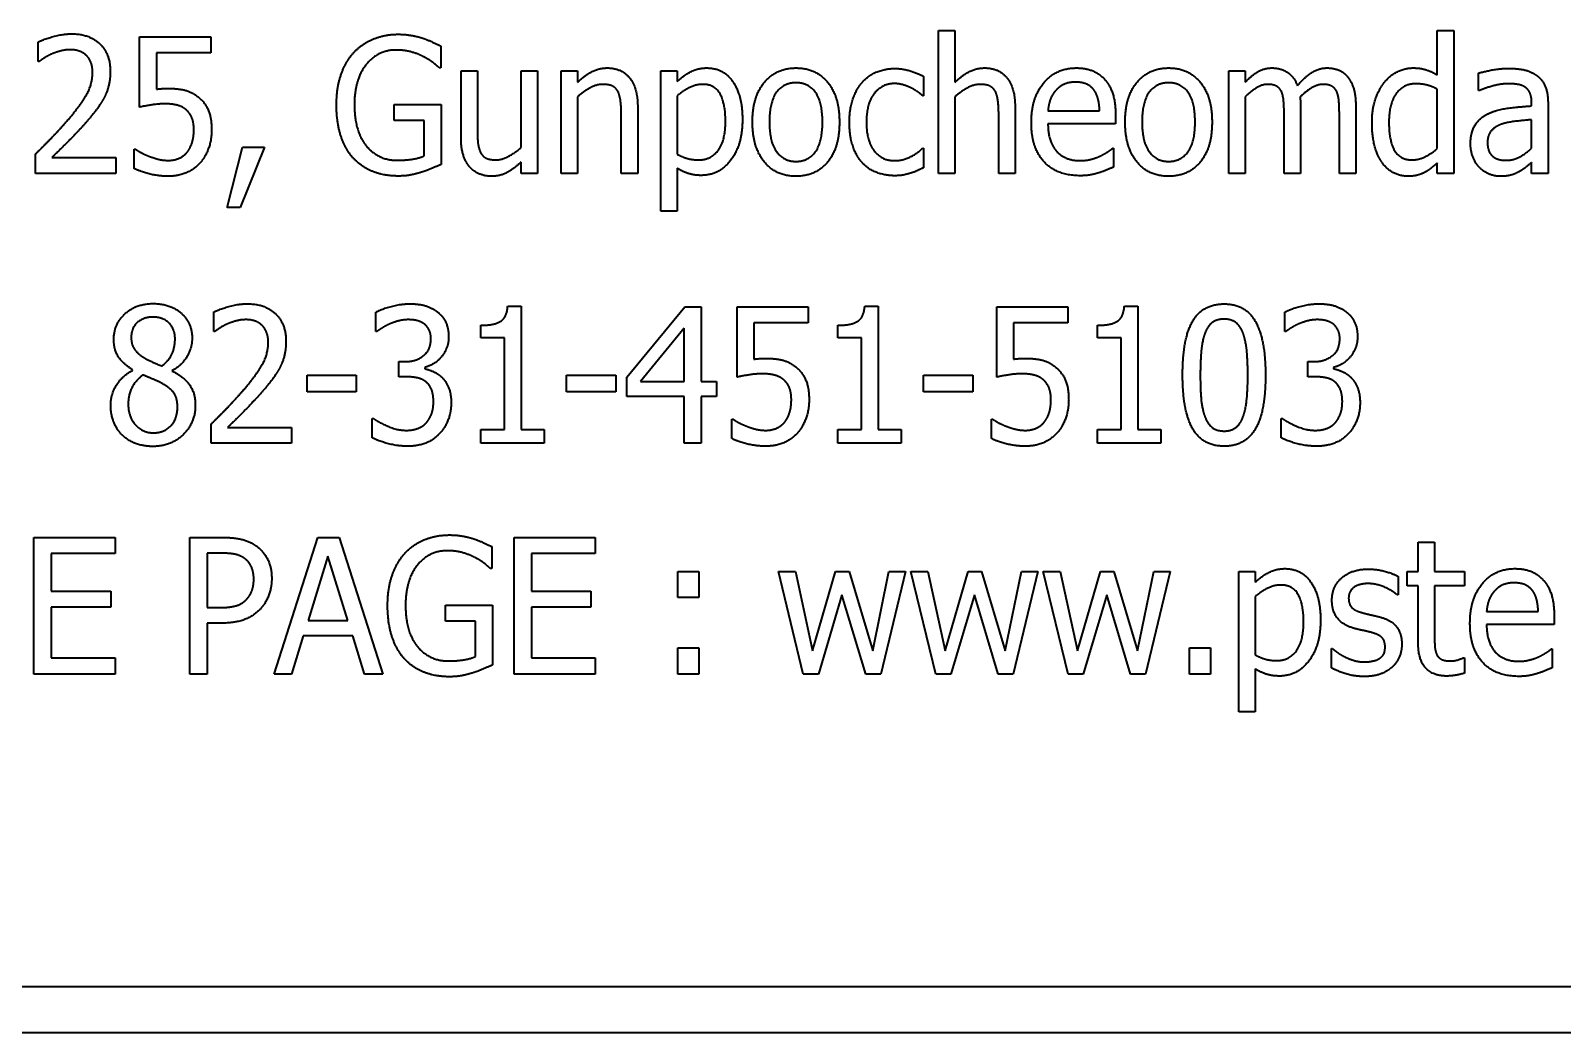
# Model space of a CAD drawing. Header units: millimetres. Extents: x 0 to 5945, y 0 to 4205.
# Drawn here: x 4517.82 to 4551.46, y 1282.99 to 1304.98 of the extents above; entities that cross this region are included whole.
import ezdxf

# ---------------------------------------------------------------- set-up
doc = ezdxf.new("R2010")
doc.units = ezdxf.units.MM
doc.header["$LTSCALE"] = 5
doc.layers.add('가시적인 것(ISO)', color=3, linetype='Continuous', lineweight=40)

msp = doc.modelspace()

# ---------------------------------------------------------------- linework, layer by layer
at = {"layer": '가시적인 것(ISO)'}
for p, q in [((4520.2174, 1303.2986), (4520.2174, 1304.8448)), ((4520.2174, 1304.8448), (4521.7806, 1304.8448)), ((4521.7806, 1304.8448), (4521.7806, 1304.4923)), ((4537.7628, 1304.9785), (4538.1226, 1304.9785)), ((4537.7628, 1301.8448), (4537.7628, 1304.9785)), ((4538.1226, 1304.9785), (4538.1226, 1303.8456)), ((4548.715, 1304.0061), (4548.715, 1304.9785)), ((4548.715, 1304.9785), (4549.0748, 1304.9785)), ((4549.0748, 1304.9785), (4549.0748, 1301.8448)), ((4517.9905, 1304.3003), (4517.9905, 1304.7281)), ((4521.7806, 1304.4923), (4520.5845, 1304.4923)), ((4520.5845, 1304.4923), (4520.5845, 1303.6925)), ((4526.83, 1304.6406), (4526.83, 1304.1593)), ((4518.0124, 1304.3003), (4517.9905, 1304.3003)), ((4526.83, 1304.1593), (4526.7984, 1304.1593)), ((4527.2749, 1302.635), (4527.2749, 1304.0961)), ((4527.2749, 1304.0961), (4527.6347, 1304.0961)), ((4527.6347, 1304.0961), (4527.6347, 1302.8124)), ((4528.595, 1302.4137), (4528.595, 1304.0961)), ((4528.595, 1304.0961), (4528.9548, 1304.0961)), ((4528.9548, 1304.0961), (4528.9548, 1301.8448)), ((4529.4751, 1304.0961), (4529.8349, 1304.0961)), ((4529.4751, 1301.8448), (4529.4751, 1304.0961)), ((4529.8349, 1304.0961), (4529.8349, 1303.8456)), ((4531.6607, 1301.0158), (4531.6607, 1304.0961)), ((4531.6607, 1304.0961), (4532.0205, 1304.0961)), ((4532.0205, 1304.0961), (4532.0205, 1303.8602)), ((4537.4346, 1303.9745), (4537.4346, 1303.5491)), ((4544.1372, 1301.8448), (4544.1372, 1304.0961)), ((4544.1372, 1304.0961), (4544.497, 1304.0961)), ((4544.497, 1304.0961), (4544.497, 1303.8481)), ((4549.6193, 1303.6609), (4549.6193, 1304.0474)), ((4529.8349, 1303.5272), (4529.8349, 1301.8448)), ((4532.0205, 1303.5442), (4532.0205, 1302.2654)), ((4537.4346, 1303.5491), (4537.4127, 1303.5491)), ((4538.1226, 1303.5272), (4538.1226, 1301.8448)), ((4544.497, 1303.5272), (4544.497, 1301.8448)), ((4548.715, 1302.3918), (4548.715, 1303.6925)), ((4549.6412, 1303.6609), (4549.6193, 1303.6609)), ((4525.809, 1303.0045), (4525.809, 1303.3546)), ((4525.809, 1303.3546), (4526.8422, 1303.3546)), ((4526.8422, 1303.3546), (4526.8422, 1302.0442)), ((4530.7952, 1301.8448), (4530.7952, 1303.1285)), ((4531.155, 1303.3059), (4531.155, 1301.8448)), ((4539.0829, 1301.8448), (4539.0829, 1303.1285)), ((4539.4427, 1303.3059), (4539.4427, 1301.8448)), ((4540.1647, 1303.2209), (4541.2976, 1303.2209)), ((4541.6477, 1303.1382), (4541.6477, 1302.9315)), ((4545.3503, 1301.8448), (4545.3503, 1303.1479)), ((4545.7101, 1303.3278), (4545.7101, 1301.8448)), ((4546.5634, 1301.8448), (4546.5634, 1303.1479)), ((4546.9232, 1303.3278), (4546.9232, 1301.8448)), ((4550.7863, 1303.3254), (4550.7863, 1303.3983)), ((4551.1461, 1303.3837), (4551.1461, 1301.8448)), ((4526.4678, 1303.0045), (4525.809, 1303.0045)), ((4526.4678, 1302.229), (4526.4678, 1303.0045)), ((4541.6477, 1302.9315), (4540.1647, 1302.9315)), ((4550.7863, 1302.3991), (4550.7863, 1303.0239)), ((4517.9321, 1301.8448), (4517.9321, 1302.2703)), ((4518.2895, 1302.1925), (4519.6923, 1302.1925)), ((4519.6923, 1302.1925), (4519.6923, 1301.8448)), ((4520.1007, 1301.9518), (4520.1007, 1302.3773)), ((4520.1007, 1302.3773), (4520.1274, 1302.3773)), ((4522.1428, 1301.0985), (4522.4783, 1302.4186)), ((4522.9573, 1302.4186), (4522.4224, 1301.0985)), ((4522.4783, 1302.4186), (4522.9573, 1302.4186)), ((4528.595, 1301.8448), (4528.595, 1302.0928)), ((4537.4127, 1302.3967), (4537.4346, 1302.3967)), ((4537.4346, 1302.3967), (4537.4346, 1301.9713)), ((4541.5845, 1302.3967), (4541.6064, 1302.3967)), ((4541.6064, 1302.3967), (4541.6064, 1301.9834)), ((4519.6923, 1301.8448), (4517.9321, 1301.8448)), ((4528.9548, 1301.8448), (4528.595, 1301.8448)), ((4529.8349, 1301.8448), (4529.4751, 1301.8448)), ((4531.155, 1301.8448), (4530.7952, 1301.8448)), ((4532.0205, 1301.9591), (4532.0205, 1301.0158)), ((4538.1226, 1301.8448), (4537.7628, 1301.8448)), ((4539.4427, 1301.8448), (4539.0829, 1301.8448)), ((4544.497, 1301.8448), (4544.1372, 1301.8448)), ((4545.7101, 1301.8448), (4545.3503, 1301.8448)), ((4546.9232, 1301.8448), (4546.5634, 1301.8448)), ((4548.715, 1301.8448), (4548.715, 1302.0734)), ((4549.0748, 1301.8448), (4548.715, 1301.8448)), ((4550.7863, 1301.8448), (4550.7863, 1302.0831)), ((4551.1461, 1301.8448), (4550.7863, 1301.8448)), ((4522.4224, 1301.0985), (4522.1428, 1301.0985)), ((4532.0205, 1301.0158), (4531.6607, 1301.0158)), ((4521.8487, 1298.3736), (4521.8487, 1298.8015)), ((4525.4054, 1298.3712), (4525.4054, 1298.7966)), ((4528.3009, 1298.9279), (4528.5975, 1298.9279)), ((4528.5975, 1298.9279), (4528.5975, 1296.2245)), ((4530.9192, 1297.372), (4532.1931, 1298.9182)), ((4532.1931, 1298.9182), (4532.5456, 1298.9182)), ((4532.5456, 1298.9182), (4532.5456, 1297.2723)), ((4533.3381, 1297.372), (4533.3381, 1298.9182)), ((4533.3381, 1298.9182), (4534.9013, 1298.9182)), ((4534.9013, 1298.9182), (4534.9013, 1298.5657)), ((4536.1412, 1298.9279), (4536.4378, 1298.9279)), ((4536.4378, 1298.9279), (4536.4378, 1296.2245)), ((4539.0391, 1297.372), (4539.0391, 1298.9182)), ((4539.0391, 1298.9182), (4540.6023, 1298.9182)), ((4540.6023, 1298.9182), (4540.6023, 1298.5657)), ((4541.8422, 1298.9279), (4542.1388, 1298.9279)), ((4542.1388, 1298.9279), (4542.1388, 1296.2245)), ((4545.3649, 1298.3712), (4545.3649, 1298.7966)), ((4527.7125, 1298.235), (4527.7125, 1298.5097)), ((4532.1785, 1298.4441), (4531.2182, 1297.2723)), ((4532.1785, 1297.2723), (4532.1785, 1298.4441)), ((4534.9013, 1298.5657), (4533.7052, 1298.5657)), ((4533.7052, 1298.5657), (4533.7052, 1297.7658)), ((4535.5529, 1298.235), (4535.5529, 1298.5097)), ((4540.6023, 1298.5657), (4539.4062, 1298.5657)), ((4539.4062, 1298.5657), (4539.4062, 1297.7658)), ((4541.2539, 1298.235), (4541.2539, 1298.5097)), ((4521.8706, 1298.3736), (4521.8487, 1298.3736)), ((4525.4273, 1298.3712), (4525.4054, 1298.3712)), ((4528.2304, 1298.235), (4527.7125, 1298.235)), ((4528.2304, 1296.2245), (4528.2304, 1298.235)), ((4536.0707, 1298.235), (4535.5529, 1298.235)), ((4536.0707, 1296.2245), (4536.0707, 1298.235)), ((4541.7717, 1298.235), (4541.2539, 1298.235)), ((4541.7717, 1296.2245), (4541.7717, 1298.235)), ((4545.3868, 1298.3712), (4545.3649, 1298.3712)), ((4520.0642, 1297.5203), (4520.0642, 1297.5324)), ((4520.9346, 1297.5154), (4520.9346, 1297.5033)), ((4523.8932, 1297.0486), (4523.8932, 1297.4133)), ((4523.8932, 1297.4133), (4524.9727, 1297.4133)), ((4524.9727, 1297.4133), (4524.9727, 1297.0486)), ((4525.9086, 1297.3793), (4525.9086, 1297.7123)), ((4525.9086, 1297.7123), (4526.0351, 1297.7123)), ((4526.0715, 1297.3793), (4525.9086, 1297.3793)), ((4526.4775, 1297.5859), (4526.4775, 1297.5567)), ((4529.5942, 1297.0486), (4529.5942, 1297.4133)), ((4529.5942, 1297.4133), (4530.6736, 1297.4133)), ((4530.6736, 1297.4133), (4530.6736, 1297.0486)), ((4537.4346, 1297.0486), (4537.4346, 1297.4133)), ((4537.4346, 1297.4133), (4538.514, 1297.4133)), ((4538.514, 1297.4133), (4538.514, 1297.0486)), ((4545.8681, 1297.3793), (4545.8681, 1297.7123)), ((4545.8681, 1297.7123), (4545.9945, 1297.7123)), ((4546.031, 1297.3793), (4545.8681, 1297.3793)), ((4546.437, 1297.5859), (4546.437, 1297.5567)), ((4524.9727, 1297.0486), (4523.8932, 1297.0486)), ((4530.6736, 1297.0486), (4529.5942, 1297.0486)), ((4530.9192, 1296.949), (4530.9192, 1297.372)), ((4531.2182, 1297.2723), (4532.1785, 1297.2723)), ((4532.5456, 1297.2723), (4532.8835, 1297.2723)), ((4532.8835, 1297.2723), (4532.8835, 1296.949)), ((4538.514, 1297.0486), (4537.4346, 1297.0486)), ((4532.1785, 1296.949), (4530.9192, 1296.949)), ((4532.1785, 1295.9182), (4532.1785, 1296.949)), ((4532.8835, 1296.949), (4532.5456, 1296.949)), ((4532.5456, 1296.949), (4532.5456, 1295.9182)), ((4525.3276, 1296.4652), (4525.3543, 1296.4652)), ((4525.3276, 1296.0397), (4525.3276, 1296.4652)), ((4533.2214, 1296.0251), (4533.2214, 1296.4506)), ((4533.2214, 1296.4506), (4533.2482, 1296.4506)), ((4538.9224, 1296.0251), (4538.9224, 1296.4506)), ((4538.9224, 1296.4506), (4538.9492, 1296.4506)), ((4545.2871, 1296.4652), (4545.3138, 1296.4652)), ((4545.2871, 1296.0397), (4545.2871, 1296.4652)), ((4521.7903, 1295.9182), (4521.7903, 1296.3436)), ((4522.1477, 1296.2658), (4523.5505, 1296.2658)), ((4523.5505, 1296.2658), (4523.5505, 1295.9182)), ((4527.7125, 1295.9182), (4527.7125, 1296.2245)), ((4527.7125, 1296.2245), (4528.2304, 1296.2245)), ((4528.5975, 1296.2245), (4529.1031, 1296.2245)), ((4529.1031, 1296.2245), (4529.1031, 1295.9182)), ((4535.5529, 1295.9182), (4535.5529, 1296.2245)), ((4535.5529, 1296.2245), (4536.0707, 1296.2245)), ((4536.4378, 1296.2245), (4536.9435, 1296.2245)), ((4536.9435, 1296.2245), (4536.9435, 1295.9182)), ((4541.2539, 1295.9182), (4541.2539, 1296.2245)), ((4541.2539, 1296.2245), (4541.7717, 1296.2245)), ((4542.1388, 1296.2245), (4542.6445, 1296.2245)), ((4542.6445, 1296.2245), (4542.6445, 1295.9182)), ((4523.5505, 1295.9182), (4521.7903, 1295.9182)), ((4529.1031, 1295.9182), (4527.7125, 1295.9182)), ((4532.5456, 1295.9182), (4532.1785, 1295.9182)), ((4536.9435, 1295.9182), (4535.5529, 1295.9182)), ((4542.6445, 1295.9182), (4541.2539, 1295.9182)), ((4517.8957, 1290.8525), (4517.8957, 1293.8525)), ((4517.8957, 1293.8525), (4519.6777, 1293.8525)), ((4519.6777, 1293.8525), (4519.6777, 1293.4976)), ((4521.3187, 1290.8525), (4521.3187, 1293.8525)), ((4521.3187, 1293.8525), (4522.0334, 1293.8525)), ((4523.1688, 1290.8525), (4524.1291, 1293.8525)), ((4524.1291, 1293.8525), (4524.5983, 1293.8525)), ((4524.5983, 1293.8525), (4525.5586, 1290.8525)), ((4528.4419, 1290.8525), (4528.4419, 1293.8525)), ((4528.4419, 1293.8525), (4530.2239, 1293.8525)), ((4530.2239, 1293.8525), (4530.2239, 1293.4976)), ((4548.2944, 1293.1038), (4548.2944, 1293.7504)), ((4548.2944, 1293.7504), (4548.6542, 1293.7504)), ((4548.6542, 1293.7504), (4548.6542, 1293.1038)), ((4519.6777, 1293.4976), (4518.2749, 1293.4976)), ((4518.2749, 1293.4976), (4518.2749, 1292.6759)), ((4522.0116, 1293.5073), (4521.6979, 1293.5073)), ((4521.6979, 1293.5073), (4521.6979, 1292.3112)), ((4524.3527, 1293.4441), (4523.9151, 1292.0316)), ((4524.7928, 1292.0316), (4524.3527, 1293.4441)), ((4527.9532, 1293.6483), (4527.9532, 1293.167)), ((4530.2239, 1293.4976), (4528.8211, 1293.4976)), ((4528.8211, 1293.4976), (4528.8211, 1292.6759)), ((4527.9532, 1293.167), (4527.9216, 1293.167)), ((4532.0399, 1292.53), (4532.0399, 1293.1038)), ((4532.0399, 1293.1038), (4532.497, 1293.1038)), ((4532.497, 1293.1038), (4532.497, 1292.53)), ((4534.7919, 1290.8525), (4534.2449, 1293.1038)), ((4534.2449, 1293.1038), (4534.6193, 1293.1038)), ((4534.6193, 1293.1038), (4534.9962, 1291.3606)), ((4534.9962, 1291.3606), (4535.5018, 1293.1038)), ((4535.5018, 1293.1038), (4535.7984, 1293.1038)), ((4535.7984, 1293.1038), (4536.3187, 1291.3606)), ((4536.3187, 1291.3606), (4536.6736, 1293.1038)), ((4537.0359, 1293.1038), (4536.4937, 1290.8525)), ((4536.6736, 1293.1038), (4537.0359, 1293.1038)), ((4537.6996, 1290.8525), (4537.1526, 1293.1038)), ((4537.1526, 1293.1038), (4537.527, 1293.1038)), ((4537.527, 1293.1038), (4537.9038, 1291.3606)), ((4537.9038, 1291.3606), (4538.4094, 1293.1038)), ((4538.4094, 1293.1038), (4538.706, 1293.1038)), ((4538.706, 1293.1038), (4539.2263, 1291.3606)), ((4539.2263, 1291.3606), (4539.5812, 1293.1038)), ((4539.9435, 1293.1038), (4539.4013, 1290.8525)), ((4539.5812, 1293.1038), (4539.9435, 1293.1038)), ((4540.6072, 1290.8525), (4540.0602, 1293.1038)), ((4540.0602, 1293.1038), (4540.4346, 1293.1038)), ((4540.4346, 1293.1038), (4540.8114, 1291.3606)), ((4540.8114, 1291.3606), (4541.3171, 1293.1038)), ((4541.3171, 1293.1038), (4541.6137, 1293.1038)), ((4541.6137, 1293.1038), (4542.1339, 1291.3606)), ((4542.1339, 1291.3606), (4542.4889, 1293.1038)), ((4542.8511, 1293.1038), (4542.309, 1290.8525)), ((4542.4889, 1293.1038), (4542.8511, 1293.1038)), ((4544.356, 1293.1038), (4544.7158, 1293.1038)), ((4544.356, 1290.0235), (4544.356, 1293.1038)), ((4544.7158, 1293.1038), (4544.7158, 1292.8679)), ((4548.0513, 1292.7901), (4548.0513, 1293.1038)), ((4548.0513, 1293.1038), (4548.2944, 1293.1038)), ((4548.6542, 1293.1038), (4549.3154, 1293.1038)), ((4549.3154, 1293.1038), (4549.3154, 1292.7901)), ((4518.2749, 1292.6759), (4519.5829, 1292.6759)), ((4519.5829, 1292.6759), (4519.5829, 1292.3209)), ((4528.8211, 1292.6759), (4530.1291, 1292.6759)), ((4530.1291, 1292.6759), (4530.1291, 1292.3209)), ((4547.8568, 1292.9944), (4547.8568, 1292.5884)), ((4548.2944, 1292.7901), (4548.0513, 1292.7901)), ((4548.2944, 1291.543), (4548.2944, 1292.7901)), ((4548.6542, 1292.7901), (4548.6542, 1291.718)), ((4549.3154, 1292.7901), (4548.6542, 1292.7901)), ((4526.9321, 1292.0122), (4526.9321, 1292.3623)), ((4526.9321, 1292.3623), (4527.9654, 1292.3623)), ((4527.9654, 1292.3623), (4527.9654, 1291.0519)), ((4532.497, 1292.53), (4532.0399, 1292.53)), ((4535.6404, 1292.5884), (4535.1226, 1290.8525)), ((4536.1631, 1290.8525), (4535.6404, 1292.5884)), ((4538.548, 1292.5884), (4538.0302, 1290.8525)), ((4539.0707, 1290.8525), (4538.548, 1292.5884)), ((4541.4556, 1292.5884), (4540.9378, 1290.8525)), ((4541.9783, 1290.8525), (4541.4556, 1292.5884)), ((4544.7158, 1292.5519), (4544.7158, 1291.2731)), ((4547.8568, 1292.5884), (4547.8373, 1292.5884)), ((4518.2749, 1292.3209), (4518.2749, 1291.2075)), ((4519.5829, 1292.3209), (4518.2749, 1292.3209)), ((4521.6979, 1292.3112), (4521.9556, 1292.3112)), ((4523.9151, 1292.0316), (4524.7928, 1292.0316)), ((4527.591, 1292.0122), (4526.9321, 1292.0122)), ((4527.591, 1291.2367), (4527.591, 1292.0122)), ((4528.8211, 1292.3209), (4528.8211, 1291.2075)), ((4530.1291, 1292.3209), (4528.8211, 1292.3209)), ((4549.7968, 1292.2285), (4550.9297, 1292.2285)), ((4551.2798, 1292.1459), (4551.2798, 1291.9392)), ((4522.0188, 1291.9709), (4521.6979, 1291.9709)), ((4521.6979, 1291.9709), (4521.6979, 1290.8525)), ((4523.8106, 1291.6913), (4523.5529, 1290.8525)), ((4524.8997, 1291.6913), (4523.8106, 1291.6913)), ((4525.1574, 1290.8525), (4524.8997, 1291.6913)), ((4551.2798, 1291.9392), (4549.7968, 1291.9392)), ((4532.0399, 1290.8525), (4532.0399, 1291.4263)), ((4532.0399, 1291.4263), (4532.497, 1291.4263)), ((4532.497, 1291.4263), (4532.497, 1290.8525)), ((4543.2741, 1290.8525), (4543.2741, 1291.4263)), ((4543.2741, 1291.4263), (4543.7312, 1291.4263)), ((4543.7312, 1291.4263), (4543.7312, 1290.8525)), ((4546.3908, 1290.9887), (4546.3908, 1291.4141)), ((4546.3908, 1291.4141), (4546.4103, 1291.4141)), ((4551.2166, 1291.4044), (4551.2385, 1291.4044)), ((4551.2385, 1291.4044), (4551.2385, 1290.9911)), ((4518.2749, 1291.2075), (4519.6777, 1291.2075)), ((4519.6777, 1291.2075), (4519.6777, 1290.8525)), ((4528.8211, 1291.2075), (4530.2239, 1291.2075)), ((4530.2239, 1291.2075), (4530.2239, 1290.8525)), ((4549.2936, 1291.2123), (4549.3154, 1291.2123)), ((4549.3154, 1291.2123), (4549.3154, 1290.872)), ((4519.6777, 1290.8525), (4517.8957, 1290.8525)), ((4521.6979, 1290.8525), (4521.3187, 1290.8525)), ((4523.5529, 1290.8525), (4523.1688, 1290.8525)), ((4525.5586, 1290.8525), (4525.1574, 1290.8525)), ((4530.2239, 1290.8525), (4528.4419, 1290.8525)), ((4532.497, 1290.8525), (4532.0399, 1290.8525)), ((4535.1226, 1290.8525), (4534.7919, 1290.8525)), ((4536.4937, 1290.8525), (4536.1631, 1290.8525)), ((4538.0302, 1290.8525), (4537.6996, 1290.8525)), ((4539.4013, 1290.8525), (4539.0707, 1290.8525)), ((4540.9378, 1290.8525), (4540.6072, 1290.8525)), ((4542.309, 1290.8525), (4541.9783, 1290.8525)), ((4543.7312, 1290.8525), (4543.2741, 1290.8525)), ((4544.7158, 1290.9668), (4544.7158, 1290.0235)), ((4544.7158, 1290.0235), (4544.356, 1290.0235)), ((4643.2543, 1283.9862), (4505.0865, 1283.9862)), ((4504.1704, 1282.9862), (4644.1704, 1282.9862))]:
    msp.add_line(p, q, dxfattribs=at)
for points in [[(4517.9905, 1304.7281), (4518.1096, 1304.7889), (4518.5326, 1304.908), (4518.7223, 1304.908)], [(4518.7223, 1304.908), (4519.121, 1304.908), (4519.5731, 1304.4632), (4519.5731, 1304.0839)], [(4524.9119, 1304.4875), (4525.0869, 1304.6844), (4525.595, 1304.8983), (4525.8989, 1304.8983)], [(4525.8989, 1304.8983), (4526.0424, 1304.8983), (4526.3049, 1304.8546), (4526.4265, 1304.8157)], [(4526.4265, 1304.8157), (4526.5213, 1304.7865), (4526.7571, 1304.6795), (4526.83, 1304.6406)], [(4518.2871, 1304.4656), (4518.2069, 1304.4315), (4518.0586, 1304.3343), (4518.0124, 1304.3003)], [(4518.6955, 1304.5604), (4518.5934, 1304.5604), (4518.3843, 1304.5069), (4518.2871, 1304.4656)], [(4519.0432, 1304.4388), (4518.9775, 1304.4996), (4518.8, 1304.5604), (4518.6955, 1304.5604)], [(4524.5399, 1303.3473), (4524.5399, 1303.7095), (4524.732, 1304.2832), (4524.9119, 1304.4875)], [(4525.8527, 1304.5531), (4525.4419, 1304.5531), (4524.9338, 1303.9016), (4524.9338, 1303.3594)], [(4526.4386, 1304.4121), (4526.3219, 1304.4729), (4526.0253, 1304.5531), (4525.8527, 1304.5531)], [(4519.1842, 1304.062), (4519.1842, 1304.1884), (4519.1088, 1304.3781), (4519.0432, 1304.4388)], [(4526.7984, 1304.1593), (4526.7279, 1304.2249), (4526.5748, 1304.344), (4526.4386, 1304.4121)], [(4529.8349, 1303.8456), (4529.9953, 1303.9988), (4530.309, 1304.1593), (4530.484, 1304.1593)], [(4530.484, 1304.1593), (4530.8, 1304.1593), (4531.155, 1303.7217), (4531.155, 1303.3059)], [(4532.0205, 1303.8602), (4532.1542, 1303.9891), (4532.4824, 1304.1593), (4532.6744, 1304.1593)], [(4532.6744, 1304.1593), (4533.044, 1304.1593), (4533.4548, 1303.5466), (4533.4548, 1303.0312)], [(4533.6761, 1302.9704), (4533.6761, 1303.5345), (4534.2012, 1304.1593), (4534.6315, 1304.1593)], [(4534.6315, 1304.1593), (4535.0642, 1304.1593), (4535.5845, 1303.5369), (4535.5845, 1302.9704)], [(4536.0829, 1303.8408), (4536.2093, 1303.9891), (4536.5861, 1304.1471), (4536.8025, 1304.1471)], [(4536.8025, 1304.1471), (4536.98, 1304.1471), (4537.3057, 1304.0426), (4537.4346, 1303.9745)], [(4538.1226, 1303.8456), (4538.283, 1303.9988), (4538.5966, 1304.1593), (4538.7717, 1304.1593)], [(4538.7717, 1304.1593), (4539.0877, 1304.1593), (4539.4427, 1303.7217), (4539.4427, 1303.3059)], [(4539.8, 1302.9583), (4539.8, 1303.5077), (4540.3471, 1304.1593), (4540.7895, 1304.1593)], [(4540.7895, 1304.1593), (4540.9889, 1304.1593), (4541.2952, 1304.0377), (4541.4094, 1303.9089)], [(4541.8592, 1302.9704), (4541.8592, 1303.5345), (4542.3843, 1304.1593), (4542.8146, 1304.1593)], [(4542.8146, 1304.1593), (4543.2474, 1304.1593), (4543.7676, 1303.5369), (4543.7676, 1302.9704)], [(4544.497, 1303.8481), (4544.638, 1303.9964), (4544.9151, 1304.1593), (4545.0829, 1304.1593)], [(4545.0829, 1304.1593), (4545.2725, 1304.1593), (4545.5642, 1303.9769), (4545.642, 1303.7703)], [(4545.642, 1303.7703), (4545.8049, 1303.9623), (4546.1137, 1304.1593), (4546.296, 1304.1593)], [(4546.296, 1304.1593), (4546.4346, 1304.1593), (4546.6582, 1304.0693), (4546.7433, 1303.9672)], [(4547.5553, 1303.8456), (4547.672, 1303.9915), (4548.0026, 1304.1593), (4548.185, 1304.1593)], [(4548.185, 1304.1593), (4548.3454, 1304.1593), (4548.5837, 1304.0839), (4548.715, 1304.0061)], [(4549.6193, 1304.0474), (4549.719, 1304.0766), (4550.091, 1304.1495), (4550.2709, 1304.1495)], [(4550.2709, 1304.1495), (4550.4921, 1304.1495), (4550.7936, 1304.0766), (4550.9151, 1303.9818)], [(4518.6201, 1302.9923), (4518.9459, 1303.3691), (4519.1842, 1303.8213), (4519.1842, 1304.062)], [(4519.5731, 1304.0839), (4519.5731, 1303.9064), (4519.4953, 1303.6098), (4519.4248, 1303.4834)], [(4530.3892, 1303.7995), (4530.2555, 1303.7995), (4529.971, 1303.6487), (4529.8349, 1303.5272)], [(4530.7271, 1303.6317), (4530.6834, 1303.7168), (4530.5253, 1303.7995), (4530.3892, 1303.7995)], [(4532.5869, 1303.7995), (4532.4338, 1303.7995), (4532.1493, 1303.656), (4532.0205, 1303.5442)], [(4533.0829, 1302.9875), (4533.0829, 1303.374), (4532.8495, 1303.7995), (4532.5869, 1303.7995)], [(4534.6315, 1303.8335), (4534.3519, 1303.8335), (4534.048, 1303.408), (4534.048, 1302.9704)], [(4535.2125, 1302.9704), (4535.2125, 1303.408), (4534.9111, 1303.8335), (4534.6315, 1303.8335)], [(4535.8057, 1302.9656), (4535.8057, 1303.2622), (4535.9565, 1303.6949), (4536.0829, 1303.8408)], [(4536.7976, 1303.8165), (4536.518, 1303.8165), (4536.1777, 1303.3716), (4536.1777, 1302.9656)], [(4537.1671, 1303.7168), (4537.0942, 1303.7557), (4536.89, 1303.8165), (4536.7976, 1303.8165)], [(4538.6769, 1303.7995), (4538.5432, 1303.7995), (4538.2587, 1303.6487), (4538.1226, 1303.5272)], [(4539.0148, 1303.6317), (4538.971, 1303.7168), (4538.813, 1303.7995), (4538.6769, 1303.7995)], [(4540.7676, 1303.8481), (4540.6242, 1303.8481), (4540.4224, 1303.7581), (4540.3422, 1303.6706)], [(4541.1761, 1303.673), (4541.1129, 1303.7581), (4540.9135, 1303.8481), (4540.7676, 1303.8481)], [(4541.4094, 1303.9089), (4541.5261, 1303.78), (4541.6477, 1303.408), (4541.6477, 1303.1382)], [(4542.8146, 1303.8335), (4542.5351, 1303.8335), (4542.2312, 1303.408), (4542.2312, 1302.9704)], [(4543.3957, 1302.9704), (4543.3957, 1303.408), (4543.0942, 1303.8335), (4542.8146, 1303.8335)], [(4544.9905, 1303.7995), (4544.8738, 1303.7995), (4544.6185, 1303.6463), (4544.497, 1303.5272)], [(4545.2919, 1303.6414), (4545.253, 1303.7217), (4545.112, 1303.7995), (4544.9905, 1303.7995)], [(4546.2036, 1303.7995), (4546.0918, 1303.7995), (4545.8389, 1303.656), (4545.7028, 1303.5199)], [(4546.5051, 1303.6414), (4546.4662, 1303.7217), (4546.3252, 1303.7995), (4546.2036, 1303.7995)], [(4546.7433, 1303.9672), (4546.8284, 1303.8651), (4546.9232, 1303.5588), (4546.9232, 1303.3278)], [(4547.2806, 1302.9534), (4547.2806, 1303.25), (4547.4265, 1303.6828), (4547.5553, 1303.8456)], [(4548.2433, 1303.8116), (4547.9662, 1303.8116), (4547.6526, 1303.374), (4547.6526, 1302.9607)], [(4548.715, 1303.6925), (4548.5812, 1303.7606), (4548.3673, 1303.8116), (4548.2433, 1303.8116)], [(4550.2684, 1303.814), (4550.1445, 1303.814), (4549.809, 1303.7362), (4549.6412, 1303.6609)], [(4550.6404, 1303.7387), (4550.5723, 1303.7849), (4550.373, 1303.814), (4550.2684, 1303.814)], [(4550.9151, 1303.9818), (4551.0318, 1303.8894), (4551.1461, 1303.5952), (4551.1461, 1303.3837)], [(4519.4248, 1303.4834), (4519.3543, 1303.3521), (4519.155, 1303.0944), (4519.0456, 1302.9704)], [(4520.5845, 1303.6925), (4520.6526, 1303.7022), (4520.7887, 1303.7095), (4520.8422, 1303.7095)], [(4520.8422, 1303.7095), (4521.061, 1303.7095), (4521.3649, 1303.6341), (4521.5035, 1303.5223)], [(4521.5035, 1303.5223), (4521.6469, 1303.4105), (4521.7976, 1303.0701), (4521.7976, 1302.7978)], [(4530.7952, 1303.1285), (4530.7952, 1303.2841), (4530.766, 1303.5515), (4530.7271, 1303.6317)], [(4537.4127, 1303.5491), (4537.3762, 1303.5831), (4537.2547, 1303.6706), (4537.1671, 1303.7168)], [(4539.0829, 1303.1285), (4539.0829, 1303.2841), (4539.0537, 1303.5515), (4539.0148, 1303.6317)], [(4540.3422, 1303.6706), (4540.2595, 1303.5807), (4540.1769, 1303.3643), (4540.1647, 1303.2209)], [(4541.2976, 1303.2209), (4541.2928, 1303.374), (4541.232, 1303.5977), (4541.1761, 1303.673)], [(4545.3503, 1303.1479), (4545.3503, 1303.3035), (4545.3284, 1303.5685), (4545.2919, 1303.6414)], [(4545.7028, 1303.5199), (4545.7052, 1303.4858), (4545.7101, 1303.391), (4545.7101, 1303.3278)], [(4546.5634, 1303.1479), (4546.5634, 1303.3035), (4546.5415, 1303.5685), (4546.5051, 1303.6414)], [(4550.7863, 1303.3983), (4550.7863, 1303.5296), (4550.7109, 1303.6925), (4550.6404, 1303.7387)], [(4520.779, 1303.3716), (4520.6258, 1303.3716), (4520.3122, 1303.3205), (4520.2174, 1303.2986)], [(4521.2482, 1303.233), (4521.1655, 1303.3084), (4520.9273, 1303.3716), (4520.779, 1303.3716)], [(4521.4086, 1302.8003), (4521.4086, 1302.9607), (4521.326, 1303.1649), (4521.2482, 1303.233)], [(4524.9119, 1302.1779), (4524.732, 1302.3773), (4524.5399, 1302.9656), (4524.5399, 1303.3473)], [(4524.9338, 1303.3594), (4524.9338, 1303.058), (4525.0675, 1302.6058), (4525.1939, 1302.4502)], [(4549.4443, 1302.4964), (4549.4443, 1302.7298), (4549.6315, 1303.0604), (4549.8333, 1303.1552)], [(4549.8333, 1303.1552), (4550.0132, 1303.2427), (4550.5043, 1303.3084), (4550.7863, 1303.3254)], [(4517.9321, 1302.2703), (4518.1218, 1302.4575), (4518.4597, 1302.8051), (4518.6201, 1302.9923)], [(4519.0456, 1302.9704), (4518.8657, 1302.7638), (4518.4232, 1302.3213), (4518.2895, 1302.1925)], [(4521.2628, 1302.3116), (4521.3333, 1302.4016), (4521.4086, 1302.6398), (4521.4086, 1302.8003)], [(4521.7976, 1302.7978), (4521.7976, 1302.5815), (4521.6663, 1302.2119), (4521.5472, 1302.0758)], [(4527.6347, 1302.8124), (4527.6347, 1302.6325), (4527.659, 1302.3967), (4527.7028, 1302.3092)], [(4532.4921, 1302.1414), (4532.7717, 1302.1414), (4533.0829, 1302.5742), (4533.0829, 1302.9875)], [(4533.4548, 1303.0312), (4533.4548, 1302.4672), (4532.9443, 1301.8011), (4532.5529, 1301.8011)], [(4534.6315, 1301.7816), (4534.1866, 1301.7816), (4533.6761, 1302.421), (4533.6761, 1302.9704)], [(4534.048, 1302.9704), (4534.048, 1302.545), (4534.3519, 1302.1074), (4534.6315, 1302.1074)], [(4535.5845, 1302.9704), (4535.5845, 1302.4016), (4535.0642, 1301.7816), (4534.6315, 1301.7816)], [(4534.6315, 1302.1074), (4534.9086, 1302.1074), (4535.2125, 1302.5377), (4535.2125, 1302.9704)], [(4536.0829, 1302.0831), (4535.9516, 1302.2265), (4535.8057, 1302.669), (4535.8057, 1302.9656)], [(4536.1777, 1302.9656), (4536.1777, 1302.5693), (4536.5059, 1302.1244), (4536.7976, 1302.1244)], [(4540.8746, 1301.7938), (4540.3641, 1301.7938), (4539.8, 1302.3991), (4539.8, 1302.9583)], [(4540.1647, 1302.9315), (4540.1647, 1302.5401), (4540.5391, 1302.1244), (4540.8722, 1302.1244)], [(4542.8146, 1301.7816), (4542.3697, 1301.7816), (4541.8592, 1302.421), (4541.8592, 1302.9704)], [(4542.2312, 1302.9704), (4542.2312, 1302.545), (4542.5351, 1302.1074), (4542.8146, 1302.1074)], [(4543.7676, 1302.9704), (4543.7676, 1302.4016), (4543.2474, 1301.7816), (4542.8146, 1301.7816)], [(4542.8146, 1302.1074), (4543.0918, 1302.1074), (4543.3957, 1302.5377), (4543.3957, 1302.9704)], [(4547.5018, 1302.0831), (4547.3949, 1302.2314), (4547.2806, 1302.669), (4547.2806, 1302.9534)], [(4547.6526, 1302.9607), (4547.6526, 1302.562), (4547.8932, 1302.1414), (4548.1607, 1302.1414)], [(4550.1469, 1302.9315), (4550.0035, 1302.8854), (4549.8163, 1302.6933), (4549.8163, 1302.5231)], [(4550.7863, 1303.0239), (4550.6574, 1303.0118), (4550.266, 1302.9704), (4550.1469, 1302.9315)], [(4525.1939, 1302.4502), (4525.3179, 1302.2946), (4525.6631, 1302.1317), (4525.8795, 1302.1317)], [(4527.467, 1301.9834), (4527.377, 1302.0879), (4527.2749, 1302.4064), (4527.2749, 1302.635)], [(4549.6339, 1301.981), (4549.5464, 1302.0734), (4549.4443, 1302.3456), (4549.4443, 1302.4964)], [(4549.8163, 1302.5231), (4549.8163, 1302.3286), (4550.0229, 1302.1317), (4550.2223, 1302.1317)], [(4520.1274, 1302.3773), (4520.1712, 1302.3432), (4520.3365, 1302.2557), (4520.4362, 1302.2168)], [(4520.4362, 1302.2168), (4520.548, 1302.1755), (4520.7352, 1302.1293), (4520.8519, 1302.1293)], [(4520.8519, 1302.1293), (4520.9662, 1302.1293), (4521.185, 1302.2168), (4521.2628, 1302.3116)], [(4525.8941, 1301.7865), (4525.5926, 1301.7865), (4525.0918, 1301.981), (4524.9119, 1302.1779)], [(4525.8795, 1302.1317), (4526.0399, 1302.1317), (4526.3584, 1302.1803), (4526.4678, 1302.229)], [(4527.7028, 1302.3092), (4527.7466, 1302.2217), (4527.8997, 1302.1414), (4528.0407, 1302.1414)], [(4528.595, 1302.0928), (4528.4297, 1301.9397), (4528.1307, 1301.7816), (4527.9459, 1301.7816)], [(4528.0407, 1302.1414), (4528.172, 1302.1414), (4528.471, 1302.2995), (4528.595, 1302.4137)], [(4532.0205, 1302.2654), (4532.1615, 1302.1949), (4532.3633, 1302.1414), (4532.4921, 1302.1414)], [(4536.7976, 1302.1244), (4536.9727, 1302.1244), (4537.2911, 1302.2776), (4537.4127, 1302.3967)], [(4540.8722, 1302.1244), (4540.9889, 1302.1244), (4541.2174, 1302.1803), (4541.3098, 1302.2241)], [(4541.3098, 1302.2241), (4541.407, 1302.2727), (4541.5407, 1302.3578), (4541.5845, 1302.3967)], [(4548.1607, 1302.1414), (4548.3017, 1302.1414), (4548.5885, 1302.2776), (4548.715, 1302.3918)], [(4550.2223, 1302.1317), (4550.39, 1302.1317), (4550.6671, 1302.2849), (4550.7863, 1302.3991)], [(4520.8471, 1301.7816), (4520.6428, 1301.7816), (4520.2466, 1301.8764), (4520.1007, 1301.9518)], [(4521.5472, 1302.0758), (4521.4257, 1301.9397), (4521.0683, 1301.7816), (4520.8471, 1301.7816)], [(4526.4216, 1301.874), (4526.2806, 1301.8303), (4526.0545, 1301.7865), (4525.8941, 1301.7865)], [(4526.8422, 1302.0442), (4526.7693, 1302.0102), (4526.5261, 1301.9056), (4526.4216, 1301.874)], [(4527.9459, 1301.7816), (4527.8073, 1301.7816), (4527.5594, 1301.8789), (4527.467, 1301.9834)], [(4532.5529, 1301.8011), (4532.3949, 1301.8011), (4532.1493, 1301.8789), (4532.0205, 1301.9591)], [(4536.8025, 1301.7938), (4536.5837, 1301.7938), (4536.2141, 1301.9372), (4536.0829, 1302.0831)], [(4537.155, 1301.8521), (4537.0626, 1301.823), (4536.9167, 1301.7938), (4536.8025, 1301.7938)], [(4537.4346, 1301.9713), (4537.3811, 1301.9445), (4537.2206, 1301.8691), (4537.155, 1301.8521)], [(4541.2806, 1301.857), (4541.1761, 1301.8254), (4541.0059, 1301.7938), (4540.8746, 1301.7938)], [(4541.6064, 1301.9834), (4541.5432, 1301.9567), (4541.356, 1301.8789), (4541.2806, 1301.857)], [(4548.0756, 1301.7816), (4547.9005, 1301.7816), (4547.6039, 1301.9348), (4547.5018, 1302.0831)], [(4548.4257, 1301.8619), (4548.3503, 1301.823), (4548.185, 1301.7816), (4548.0756, 1301.7816)], [(4548.715, 1302.0734), (4548.6299, 1302.0004), (4548.5083, 1301.9032), (4548.4257, 1301.8619)], [(4550.0934, 1301.7816), (4549.9597, 1301.7816), (4549.7239, 1301.8862), (4549.6339, 1301.981)], [(4550.5261, 1301.891), (4550.4313, 1301.8375), (4550.2539, 1301.7816), (4550.0934, 1301.7816)], [(4550.7863, 1302.0831), (4550.7425, 1302.0491), (4550.5942, 1301.9275), (4550.5261, 1301.891)], [(4519.6509, 1298.1961), (4519.6509, 1298.5341), (4520.1372, 1298.9862), (4520.5116, 1298.9862)], [(4520.5116, 1298.9862), (4520.9005, 1298.9862), (4521.3697, 1298.5584), (4521.3697, 1298.2229)], [(4521.8487, 1298.8015), (4521.9678, 1298.8623), (4522.3908, 1298.9814), (4522.5804, 1298.9814)], [(4522.5804, 1298.9814), (4522.9791, 1298.9814), (4523.4313, 1298.5365), (4523.4313, 1298.1572)], [(4525.4054, 1298.7966), (4525.5294, 1298.8671), (4525.9573, 1298.9814), (4526.1493, 1298.9814)], [(4526.1493, 1298.9814), (4526.3438, 1298.9814), (4526.6307, 1298.8987), (4526.7474, 1298.8112)], [(4526.7474, 1298.8112), (4526.8738, 1298.7164), (4527.0026, 1298.4417), (4527.0026, 1298.2569)], [(4527.7125, 1298.5097), (4528.0067, 1298.5097), (4528.2838, 1298.6848), (4528.3009, 1298.9279)], [(4535.5529, 1298.5097), (4535.8471, 1298.5097), (4536.1242, 1298.6848), (4536.1412, 1298.9279)], [(4541.2539, 1298.5097), (4541.548, 1298.5097), (4541.8252, 1298.6848), (4541.8422, 1298.9279)], [(4543.121, 1297.4157), (4543.121, 1298.2277), (4543.5659, 1298.979), (4544.0326, 1298.979)], [(4544.0326, 1298.979), (4544.5018, 1298.979), (4544.9419, 1298.201), (4544.9419, 1297.4182)], [(4545.3649, 1298.7966), (4545.4889, 1298.8671), (4545.9167, 1298.9814), (4546.1088, 1298.9814)], [(4546.1088, 1298.9814), (4546.3033, 1298.9814), (4546.5902, 1298.8987), (4546.7069, 1298.8112)], [(4546.7069, 1298.8112), (4546.8333, 1298.7164), (4546.9621, 1298.4417), (4546.9621, 1298.2569)], [(4520.5091, 1298.6897), (4520.3, 1298.6897), (4520.0326, 1298.449), (4520.0326, 1298.2423)], [(4520.9953, 1298.218), (4520.9953, 1298.4198), (4520.7376, 1298.6897), (4520.5091, 1298.6897)], [(4522.1453, 1298.5389), (4522.065, 1298.5049), (4521.9167, 1298.4076), (4521.8706, 1298.3736)], [(4522.5537, 1298.6337), (4522.4516, 1298.6337), (4522.2425, 1298.5803), (4522.1453, 1298.5389)], [(4522.9013, 1298.5122), (4522.8357, 1298.573), (4522.6582, 1298.6337), (4522.5537, 1298.6337)], [(4523.0424, 1298.1354), (4523.0424, 1298.2618), (4522.967, 1298.4514), (4522.9013, 1298.5122)], [(4525.7093, 1298.5389), (4525.6169, 1298.4976), (4525.4808, 1298.4101), (4525.4273, 1298.3712)], [(4526.1177, 1298.6337), (4526.0132, 1298.6337), (4525.809, 1298.5803), (4525.7093, 1298.5389)], [(4526.4654, 1298.5414), (4526.3924, 1298.5924), (4526.2174, 1298.6337), (4526.1177, 1298.6337)], [(4526.6137, 1298.2156), (4526.6137, 1298.3298), (4526.5286, 1298.4927), (4526.4654, 1298.5414)], [(4544.0326, 1298.6459), (4543.8722, 1298.6459), (4543.668, 1298.4879), (4543.6096, 1298.3298)], [(4544.4508, 1298.3347), (4544.3924, 1298.4879), (4544.1931, 1298.6459), (4544.0326, 1298.6459)], [(4545.6688, 1298.5389), (4545.5764, 1298.4976), (4545.4402, 1298.4101), (4545.3868, 1298.3712)], [(4546.0772, 1298.6337), (4545.9727, 1298.6337), (4545.7684, 1298.5803), (4545.6688, 1298.5389)], [(4546.4248, 1298.5414), (4546.3519, 1298.5924), (4546.1769, 1298.6337), (4546.0772, 1298.6337)], [(4546.5731, 1298.2156), (4546.5731, 1298.3298), (4546.4881, 1298.4927), (4546.4248, 1298.5414)], [(4520.0642, 1297.5324), (4519.8552, 1297.6613), (4519.6509, 1297.9676), (4519.6509, 1298.1961)], [(4520.0326, 1298.2423), (4520.0326, 1298.094), (4520.1688, 1297.8874), (4520.3049, 1297.8047)], [(4520.7085, 1297.6175), (4520.8762, 1297.7512), (4520.9953, 1298.0357), (4520.9953, 1298.218)], [(4521.3697, 1298.2229), (4521.3697, 1298.0211), (4521.1461, 1297.6273), (4520.9346, 1297.5154)], [(4522.4783, 1297.0657), (4522.8041, 1297.4425), (4523.0424, 1297.8947), (4523.0424, 1298.1354)], [(4523.4313, 1298.1572), (4523.4313, 1297.9798), (4523.3535, 1297.6832), (4523.283, 1297.5567)], [(4526.0351, 1297.7123), (4526.2928, 1297.7123), (4526.6137, 1297.97), (4526.6137, 1298.2156)], [(4527.0026, 1298.2569), (4527.0026, 1298.0089), (4526.6939, 1297.6345), (4526.4775, 1297.5859)], [(4543.6096, 1298.3298), (4543.5513, 1298.1767), (4543.5099, 1297.7099), (4543.5099, 1297.4157)], [(4544.5529, 1297.4182), (4544.5529, 1297.7269), (4544.5067, 1298.1815), (4544.4508, 1298.3347)], [(4545.9945, 1297.7123), (4546.2522, 1297.7123), (4546.5731, 1297.97), (4546.5731, 1298.2156)], [(4546.9621, 1298.2569), (4546.9621, 1298.0089), (4546.6534, 1297.6345), (4546.437, 1297.5859)], [(4520.3049, 1297.8047), (4520.3633, 1297.7707), (4520.6088, 1297.6516), (4520.7085, 1297.6175)], [(4533.7052, 1297.7658), (4533.7733, 1297.7756), (4533.9094, 1297.7828), (4533.9629, 1297.7828)], [(4533.9629, 1297.7828), (4534.1817, 1297.7828), (4534.4856, 1297.7075), (4534.6242, 1297.5956)], [(4539.4062, 1297.7658), (4539.4743, 1297.7756), (4539.6104, 1297.7828), (4539.6639, 1297.7828)], [(4539.6639, 1297.7828), (4539.8827, 1297.7828), (4540.1866, 1297.7075), (4540.3252, 1297.5956)], [(4519.5829, 1296.7472), (4519.5829, 1296.9903), (4519.8308, 1297.3987), (4520.0642, 1297.5203)], [(4520.2952, 1297.4182), (4520.1347, 1297.3088), (4519.967, 1296.983), (4519.967, 1296.7764)], [(4520.7133, 1297.231), (4520.6477, 1297.2699), (4520.4313, 1297.3598), (4520.2952, 1297.4182)], [(4520.9346, 1297.5033), (4521.1825, 1297.3817), (4521.4402, 1297.0316), (4521.4402, 1296.7545)], [(4523.283, 1297.5567), (4523.2125, 1297.4255), (4523.0132, 1297.1678), (4522.9038, 1297.0438)], [(4526.4994, 1297.2723), (4526.4192, 1297.3331), (4526.2004, 1297.3793), (4526.0715, 1297.3793)], [(4526.4775, 1297.5567), (4526.5675, 1297.5373), (4526.7717, 1297.4498), (4526.8592, 1297.3623)], [(4533.8997, 1297.4449), (4533.7466, 1297.4449), (4533.433, 1297.3939), (4533.3381, 1297.372)], [(4534.3689, 1297.3063), (4534.2863, 1297.3817), (4534.048, 1297.4449), (4533.8997, 1297.4449)], [(4534.6242, 1297.5956), (4534.7676, 1297.4838), (4534.9184, 1297.1435), (4534.9184, 1296.8712)], [(4539.6007, 1297.4449), (4539.4475, 1297.4449), (4539.1339, 1297.3939), (4539.0391, 1297.372)], [(4540.0699, 1297.3063), (4539.9872, 1297.3817), (4539.749, 1297.4449), (4539.6007, 1297.4449)], [(4540.3252, 1297.5956), (4540.4686, 1297.4838), (4540.6193, 1297.1435), (4540.6193, 1296.8712)], [(4544.0326, 1295.855), (4543.561, 1295.855), (4543.121, 1296.6256), (4543.121, 1297.4157)], [(4543.5099, 1297.4157), (4543.5099, 1297.0997), (4543.5464, 1296.6767), (4543.6072, 1296.5114)], [(4544.9419, 1297.4182), (4544.9419, 1296.611), (4544.497, 1295.855), (4544.0326, 1295.855)], [(4544.4508, 1296.5041), (4544.5067, 1296.6524), (4544.5529, 1297.1094), (4544.5529, 1297.4182)], [(4546.4589, 1297.2723), (4546.3787, 1297.3331), (4546.1599, 1297.3793), (4546.031, 1297.3793)], [(4546.437, 1297.5567), (4546.527, 1297.5373), (4546.7312, 1297.4498), (4546.8187, 1297.3623)], [(4521.0488, 1296.7156), (4521.0488, 1296.9003), (4520.9103, 1297.1191), (4520.7133, 1297.231)], [(4521.7903, 1296.3436), (4521.98, 1296.5308), (4522.3179, 1296.8785), (4522.4783, 1297.0657)], [(4522.9038, 1297.0438), (4522.7239, 1296.8371), (4522.2814, 1296.3947), (4522.1477, 1296.2658)], [(4526.6696, 1296.8371), (4526.6696, 1297), (4526.5796, 1297.2115), (4526.4994, 1297.2723)], [(4526.8592, 1297.3623), (4526.9467, 1297.2772), (4527.0586, 1297.0049), (4527.0586, 1296.808)], [(4534.5294, 1296.8736), (4534.5294, 1297.0341), (4534.4467, 1297.2383), (4534.3689, 1297.3063)], [(4540.2304, 1296.8736), (4540.2304, 1297.0341), (4540.1477, 1297.2383), (4540.0699, 1297.3063)], [(4546.6291, 1296.8371), (4546.6291, 1297), (4546.5391, 1297.2115), (4546.4589, 1297.2723)], [(4546.8187, 1297.3623), (4546.9062, 1297.2772), (4547.018, 1297.0049), (4547.018, 1296.808)], [(4519.8284, 1296.1078), (4519.7069, 1296.2294), (4519.5829, 1296.56), (4519.5829, 1296.7472)], [(4519.967, 1296.7764), (4519.967, 1296.5041), (4520.2806, 1296.1491), (4520.5164, 1296.1491)], [(4521.4402, 1296.7545), (4521.4402, 1296.3704), (4520.9103, 1295.8501), (4520.5116, 1295.8501)], [(4520.5164, 1296.1491), (4520.7571, 1296.1491), (4521.0488, 1296.453), (4521.0488, 1296.7156)], [(4526.514, 1296.3704), (4526.5894, 1296.4603), (4526.6696, 1296.6743), (4526.6696, 1296.8371)], [(4527.0586, 1296.808), (4527.0586, 1296.6062), (4526.9273, 1296.2634), (4526.8057, 1296.1321)], [(4534.3835, 1296.385), (4534.454, 1296.4749), (4534.5294, 1296.7132), (4534.5294, 1296.8736)], [(4534.9184, 1296.8712), (4534.9184, 1296.6548), (4534.7871, 1296.2853), (4534.668, 1296.1491)], [(4540.0845, 1296.385), (4540.155, 1296.4749), (4540.2304, 1296.7132), (4540.2304, 1296.8736)], [(4540.6193, 1296.8712), (4540.6193, 1296.6548), (4540.4881, 1296.2853), (4540.3689, 1296.1491)], [(4546.4735, 1296.3704), (4546.5488, 1296.4603), (4546.6291, 1296.6743), (4546.6291, 1296.8371)], [(4547.018, 1296.808), (4547.018, 1296.6062), (4546.8868, 1296.2634), (4546.7652, 1296.1321)], [(4525.3543, 1296.4652), (4525.4759, 1296.3728), (4525.8795, 1296.2026), (4526.0837, 1296.2026)], [(4526.0837, 1296.2026), (4526.2004, 1296.2026), (4526.4338, 1296.2804), (4526.514, 1296.3704)], [(4533.2482, 1296.4506), (4533.2919, 1296.4166), (4533.4573, 1296.329), (4533.5569, 1296.2901)], [(4533.9727, 1296.2026), (4534.0869, 1296.2026), (4534.3057, 1296.2901), (4534.3835, 1296.385)], [(4538.9492, 1296.4506), (4538.9929, 1296.4166), (4539.1582, 1296.329), (4539.2579, 1296.2901)], [(4539.6736, 1296.2026), (4539.7879, 1296.2026), (4540.0067, 1296.2901), (4540.0845, 1296.385)], [(4543.6072, 1296.5114), (4543.6631, 1296.3558), (4543.8673, 1296.188), (4544.0326, 1296.188)], [(4544.0326, 1296.188), (4544.1906, 1296.188), (4544.3949, 1296.3461), (4544.4508, 1296.5041)], [(4545.3138, 1296.4652), (4545.4354, 1296.3728), (4545.8389, 1296.2026), (4546.0432, 1296.2026)], [(4546.0432, 1296.2026), (4546.1599, 1296.2026), (4546.3932, 1296.2804), (4546.4735, 1296.3704)], [(4520.5116, 1295.8501), (4520.3, 1295.8501), (4519.95, 1295.9838), (4519.8284, 1296.1078)], [(4526.1056, 1295.855), (4525.8916, 1295.855), (4525.471, 1295.9644), (4525.3276, 1296.0397)], [(4526.8057, 1296.1321), (4526.6817, 1295.996), (4526.3292, 1295.855), (4526.1056, 1295.855)], [(4533.5569, 1296.2901), (4533.6688, 1296.2488), (4533.856, 1296.2026), (4533.9727, 1296.2026)], [(4534.668, 1296.1491), (4534.5464, 1296.013), (4534.189, 1295.855), (4533.9678, 1295.855)], [(4539.2579, 1296.2901), (4539.3697, 1296.2488), (4539.5569, 1296.2026), (4539.6736, 1296.2026)], [(4540.3689, 1296.1491), (4540.2474, 1296.013), (4539.89, 1295.855), (4539.6688, 1295.855)], [(4546.065, 1295.855), (4545.8511, 1295.855), (4545.4305, 1295.9644), (4545.2871, 1296.0397)], [(4546.7652, 1296.1321), (4546.6412, 1295.996), (4546.2887, 1295.855), (4546.065, 1295.855)], [(4533.9678, 1295.855), (4533.7636, 1295.855), (4533.3673, 1295.9498), (4533.2214, 1296.0251)], [(4539.6688, 1295.855), (4539.4646, 1295.855), (4539.0683, 1295.9498), (4538.9224, 1296.0251)], [(4522.0334, 1293.8525), (4522.2863, 1293.8525), (4522.6436, 1293.765), (4522.7798, 1293.6653)], [(4526.0351, 1293.4952), (4526.2101, 1293.6921), (4526.7182, 1293.906), (4527.0221, 1293.906)], [(4527.0221, 1293.906), (4527.1655, 1293.906), (4527.4281, 1293.8623), (4527.5496, 1293.8234)], [(4527.5496, 1293.8234), (4527.6445, 1293.7942), (4527.8803, 1293.6872), (4527.9532, 1293.6483)], [(4522.5197, 1293.3931), (4522.4297, 1293.4563), (4522.189, 1293.5073), (4522.0116, 1293.5073)], [(4522.7239, 1292.936), (4522.7239, 1293.0916), (4522.6218, 1293.3201), (4522.5197, 1293.3931)], [(4522.7798, 1293.6653), (4522.9378, 1293.5511), (4523.1177, 1293.1986), (4523.1177, 1292.9482)], [(4525.6631, 1292.355), (4525.6631, 1292.7172), (4525.8552, 1293.2909), (4526.0351, 1293.4952)], [(4526.9759, 1293.5608), (4526.565, 1293.5608), (4526.0569, 1292.9093), (4526.0569, 1292.3671)], [(4527.5618, 1293.4198), (4527.4451, 1293.4806), (4527.1485, 1293.5608), (4526.9759, 1293.5608)], [(4527.9216, 1293.167), (4527.8511, 1293.2326), (4527.6979, 1293.3517), (4527.5618, 1293.4198)], [(4544.7158, 1292.8679), (4544.8495, 1292.9968), (4545.1777, 1293.167), (4545.3697, 1293.167)], [(4545.3697, 1293.167), (4545.7393, 1293.167), (4546.1501, 1292.5543), (4546.1501, 1292.0389)], [(4546.4005, 1292.4717), (4546.4005, 1292.7756), (4546.8357, 1293.1572), (4547.1979, 1293.1572)], [(4547.1979, 1293.1572), (4547.3754, 1293.1572), (4547.7352, 1293.0649), (4547.8568, 1292.9944)], [(4549.4321, 1291.966), (4549.4321, 1292.5154), (4549.9791, 1293.167), (4550.4216, 1293.167)], [(4550.4216, 1293.167), (4550.621, 1293.167), (4550.9273, 1293.0454), (4551.0415, 1292.9166)], [(4522.5634, 1292.4911), (4522.6485, 1292.5811), (4522.7239, 1292.7926), (4522.7239, 1292.936)], [(4523.1177, 1292.9482), (4523.1177, 1292.7537), (4522.9864, 1292.4036), (4522.8697, 1292.282)], [(4545.2822, 1292.8072), (4545.1291, 1292.8072), (4544.8446, 1292.6637), (4544.7158, 1292.5519)], [(4545.7782, 1291.9952), (4545.7782, 1292.3817), (4545.5448, 1292.8072), (4545.2822, 1292.8072)], [(4547.1906, 1292.8388), (4547.0132, 1292.8388), (4546.7676, 1292.6807), (4546.7676, 1292.5227)], [(4547.8373, 1292.5884), (4547.7012, 1292.705), (4547.3608, 1292.8388), (4547.1906, 1292.8388)], [(4549.9743, 1292.6783), (4549.8916, 1292.5884), (4549.809, 1292.372), (4549.7968, 1292.2285)], [(4550.3997, 1292.8558), (4550.2563, 1292.8558), (4550.0545, 1292.7658), (4549.9743, 1292.6783)], [(4550.8082, 1292.6807), (4550.7449, 1292.7658), (4550.5456, 1292.8558), (4550.3997, 1292.8558)], [(4550.9297, 1292.2285), (4550.9248, 1292.3817), (4550.8641, 1292.6054), (4550.8082, 1292.6807)], [(4551.0415, 1292.9166), (4551.1582, 1292.7877), (4551.2798, 1292.4157), (4551.2798, 1292.1459)], [(4521.9556, 1292.3112), (4522.1866, 1292.3112), (4522.4686, 1292.389), (4522.5634, 1292.4911)], [(4526.0351, 1291.1856), (4525.8552, 1291.385), (4525.6631, 1291.9733), (4525.6631, 1292.355)], [(4526.0569, 1292.3671), (4526.0569, 1292.0657), (4526.1906, 1291.6135), (4526.3171, 1291.4579)], [(4546.8673, 1291.8615), (4546.6218, 1291.9368), (4546.4005, 1292.248), (4546.4005, 1292.4717)], [(4546.7676, 1292.5227), (4546.7676, 1292.3793), (4546.9135, 1292.2407), (4547.074, 1292.1969)], [(4522.8697, 1292.282), (4522.7214, 1292.1289), (4522.3227, 1291.9709), (4522.0188, 1291.9709)], [(4546.1501, 1292.0389), (4546.1501, 1291.4749), (4545.6396, 1290.8088), (4545.2482, 1290.8088)], [(4547.074, 1292.1969), (4547.1542, 1292.1751), (4547.3511, 1292.1313), (4547.4581, 1292.1046)], [(4547.4581, 1292.1046), (4547.6963, 1292.0414), (4547.9346, 1291.752), (4547.9346, 1291.5016)], [(4545.1874, 1291.1491), (4545.467, 1291.1491), (4545.7782, 1291.5819), (4545.7782, 1291.9952)], [(4547.2514, 1291.7691), (4547.1834, 1291.7885), (4546.9597, 1291.8347), (4546.8673, 1291.8615)], [(4547.5675, 1291.4506), (4547.5675, 1291.5867), (4547.4289, 1291.7229), (4547.2514, 1291.7691)], [(4548.6542, 1291.718), (4548.6542, 1291.5478), (4548.6663, 1291.3606), (4548.7028, 1291.2804)], [(4550.5067, 1290.8015), (4549.9962, 1290.8015), (4549.4321, 1291.4068), (4549.4321, 1291.966)], [(4549.7968, 1291.9392), (4549.7968, 1291.5478), (4550.1712, 1291.1321), (4550.5043, 1291.1321)], [(4526.3171, 1291.4579), (4526.4411, 1291.3023), (4526.7863, 1291.1394), (4527.0026, 1291.1394)], [(4546.4103, 1291.4141), (4546.4565, 1291.3752), (4546.5804, 1291.2828), (4546.6825, 1291.2318)], [(4547.4411, 1291.1929), (4547.5091, 1291.2391), (4547.5675, 1291.3436), (4547.5675, 1291.4506)], [(4547.9346, 1291.5016), (4547.9346, 1291.3558), (4547.8252, 1291.0981), (4547.7206, 1291.0033)], [(4548.9167, 1290.8088), (4548.6226, 1290.8088), (4548.2944, 1291.1613), (4548.2944, 1291.543)], [(4550.9419, 1291.2318), (4551.0391, 1291.2804), (4551.1728, 1291.3655), (4551.2166, 1291.4044)], [(4527.0172, 1290.7942), (4526.7158, 1290.7942), (4526.215, 1290.9887), (4526.0351, 1291.1856)], [(4527.0026, 1291.1394), (4527.1631, 1291.1394), (4527.4816, 1291.188), (4527.591, 1291.2367)], [(4527.9654, 1291.0519), (4527.8924, 1291.0179), (4527.6493, 1290.9133), (4527.5448, 1290.8817)], [(4544.7158, 1291.2731), (4544.8568, 1291.2026), (4545.0586, 1291.1491), (4545.1874, 1291.1491)], [(4547.1007, 1290.7991), (4546.8868, 1290.7991), (4546.5124, 1290.9206), (4546.3908, 1290.9887)], [(4546.6825, 1291.2318), (4546.7749, 1291.1856), (4546.9937, 1291.1175), (4547.1129, 1291.1175)], [(4547.7206, 1291.0033), (4547.6064, 1290.9036), (4547.3171, 1290.7991), (4547.1007, 1290.7991)], [(4547.1129, 1291.1175), (4547.1979, 1291.1175), (4547.3949, 1291.1613), (4547.4411, 1291.1929)], [(4548.7028, 1291.2804), (4548.7368, 1291.2099), (4548.8827, 1291.1394), (4549.0067, 1291.1394)], [(4549.0067, 1291.1394), (4549.0942, 1291.1394), (4549.2571, 1291.1953), (4549.2936, 1291.2123)], [(4550.5043, 1291.1321), (4550.621, 1291.1321), (4550.8495, 1291.188), (4550.9419, 1291.2318)], [(4551.2385, 1290.9911), (4551.1753, 1290.9644), (4550.9881, 1290.8866), (4550.9127, 1290.8647)], [(4527.5448, 1290.8817), (4527.4038, 1290.8379), (4527.1777, 1290.7942), (4527.0172, 1290.7942)], [(4545.2482, 1290.8088), (4545.0902, 1290.8088), (4544.8446, 1290.8866), (4544.7158, 1290.9668)], [(4549.3154, 1290.872), (4549.2133, 1290.8428), (4549.0067, 1290.8088), (4548.9167, 1290.8088)], [(4550.9127, 1290.8647), (4550.8082, 1290.8331), (4550.638, 1290.8015), (4550.5067, 1290.8015)]]:
    msp.add_open_spline(points, degree=2, dxfattribs=at)

doc.saveas('drawing.dxf')
